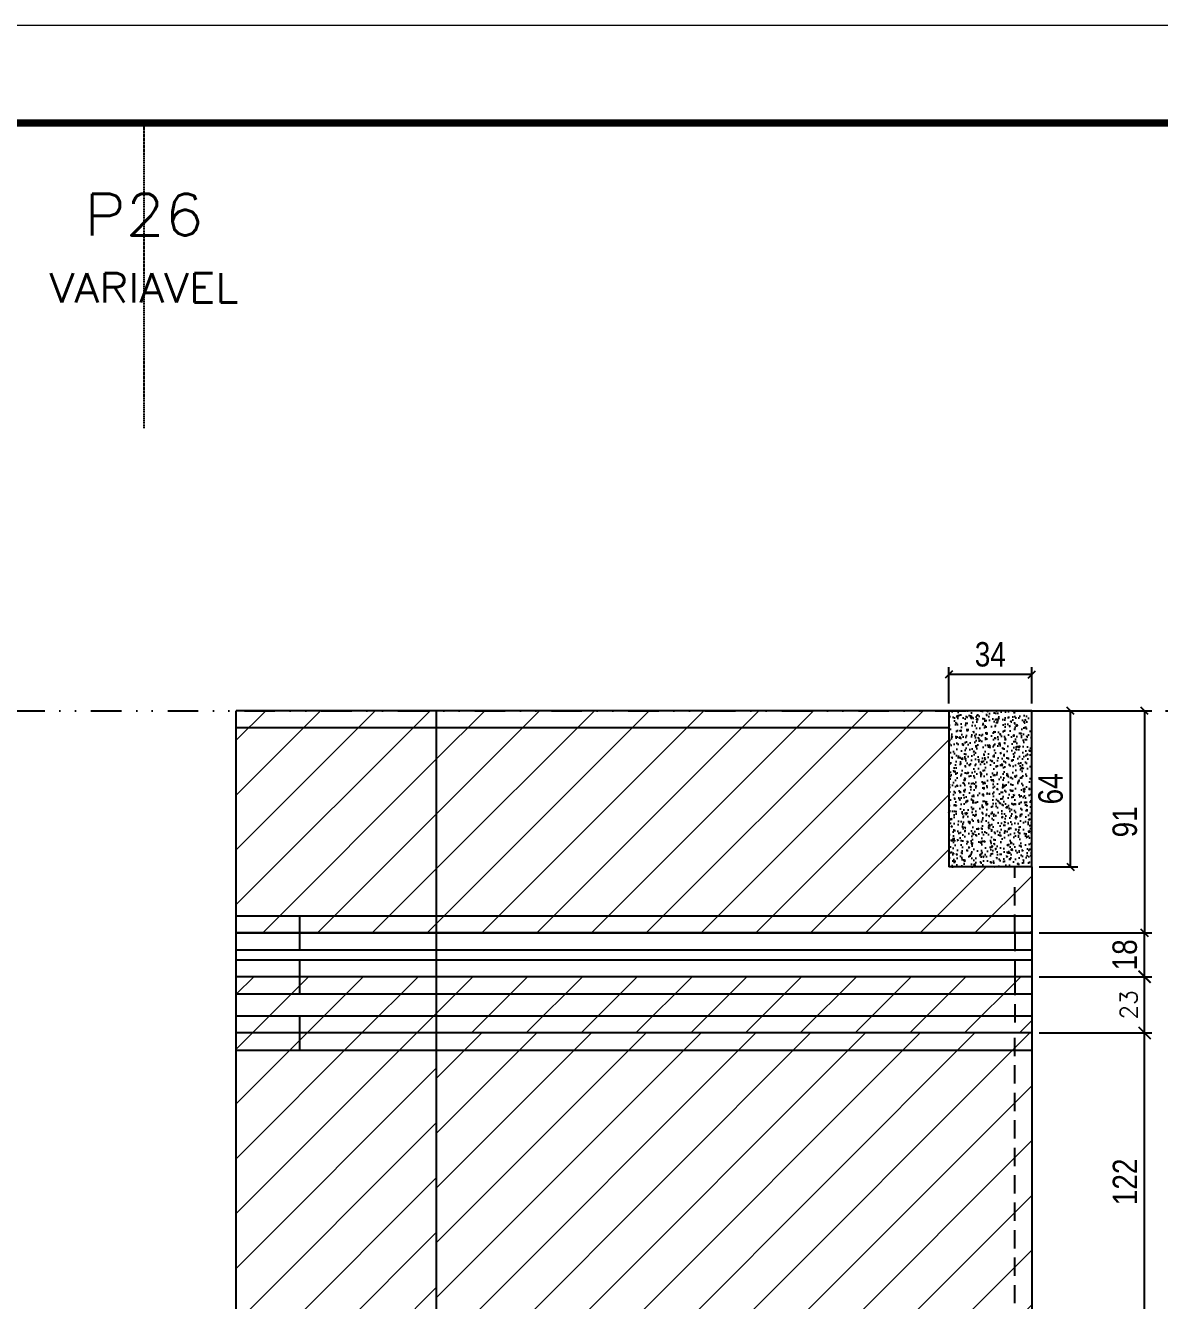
# Model space of a CAD drawing. Extents: x 2949 to 9203, y -16089 to 12527.
# Drawn here: x 6603 to 7068, y 9707 to 10230 of the extents above; entities that cross this region are included whole.
import ezdxf
from ezdxf.enums import TextEntityAlignment as Align

# ---------------------------------------------------------------- set-up
doc = ezdxf.new("R2010")
doc.units = 0
for name, pattern in [('DASHED', [0.75, 0.5, -0.25]), ('DIVIDE2', [0.625, 0.25, -0.125, 0, -0.125, 0, -0.125]), ('HIDDEN', [0.375, 0.25, -0.125])]:
    doc.linetypes.add(name, pattern=pattern)
for name, color, linetype in [('COTA', 241, 'Continuous'), ('Nível', 160, 'Continuous'), ('Painéis', 200, 'Continuous'), ('SARR_2.2x7', 40, 'Continuous'), ('Sarrafo de Pressão', 42, 'HIDDEN'), ('Texto de Titulo', 7, 'Continuous'), ('Texto Qtd Sarr', 242, 'Continuous')]:
    doc.layers.add(name, color=color, linetype=linetype)
for name, color, linetype, lineweight in [('Folhas', 255, 'Continuous', 9), ('Hachura', 251, 'Continuous', 9), ('SARRAFO DE PRESSAO', 251, 'DASHED', 9), ('Texto Seção', 7, 'Continuous', 15)]:
    doc.layers.add(name, color=color, linetype=linetype, lineweight=lineweight)
doc.styles.add('COTA TECNICA', font='techl___.ttf', dxfattribs={"height": 10})
doc.styles.add('COTA TECNICA-50', font='techl___.ttf', dxfattribs={"height": 10})
doc.styles.add('ROMANS', font='romans.shx')
doc.dimstyles.new('COTA PAINEL-50', dxfattribs={"dimtxt": 10, "dimasz": 3, "dimexe": 3, "dimexo": 3, "dimgap": 3, "dimtad": 1, "dimdec": 1, "dimzin": 12, "dimdsep": 46, "dimtxsty": 'COTA TECNICA-50', "dimblk1": 'OBLIQUE', "dimblk2": 'OBLIQUE', "dimsah": 1, "dimcen": 0.9, "dimclrd": 4, "dimclre": 4, "dimclrt": 240, "dimadec": 1, "dimazin": 3, "dimtfac": 1, "dimtdec": 1, "dimtmove": 0, "dimatfit": 3, "dimfxl": 1, "dimtolj": 1, "dimtzin": 12, "dimarcsym": 0})
doc.dimstyles.new('Cota Paínel', dxfattribs={"dimtxt": 7, "dimasz": 5, "dimexe": 3, "dimexo": 3, "dimgap": 3, "dimtad": 1, "dimdec": 1, "dimzin": 12, "dimdsep": 46, "dimtxsty": 'ROMANS', "dimblk": 'ARCHTICK', "dimcen": 0, "dimclrd": 4, "dimclre": 4, "dimclrt": 1, "dimadec": 1, "dimazin": 3, "dimtfac": 1, "dimtdec": 1, "dimtmove": 0, "dimatfit": 3, "dimldrblk": 'OBLIQUE', "dimfxl": 1, "dimtolj": 1, "dimtzin": 12, "dimarcsym": 0})
doc.dimstyles.new('PAINEL', dxfattribs={"dimtxt": 10, "dimasz": 3, "dimexe": 3, "dimexo": 3, "dimgap": 3, "dimtad": 1, "dimdec": 1, "dimzin": 12, "dimdsep": 46, "dimtxsty": 'COTA TECNICA', "dimblk1": 'OBLIQUE', "dimblk2": 'OBLIQUE', "dimsah": 1, "dimcen": 0.9, "dimclrd": 4, "dimclre": 4, "dimclrt": 240, "dimadec": 1, "dimazin": 3, "dimtfac": 1, "dimtdec": 1, "dimtmove": 0, "dimatfit": 3, "dimfxl": 1, "dimtolj": 1, "dimtzin": 12, "dimarcsym": 0})
pattern_1 = [(45, (-126071.967, -22672.47), (-11.2253202, 11.2253202), [])]

# ---------------------------------------------------------------- blocks, each defined once
blk = doc.blocks.new('9999999999')
at = {"layer": 'Folhas'}
blk.add_lwpolyline([(98138.98, 34190.21), (99623.98, 34190.21), (99623.98, 35240.21), (98138.98, 35240.21)], close=True, dxfattribs=at)
at = {"layer": 'Folhas', "color": 30, "const_width": 3}
blk.add_lwpolyline([(98213.98, 34230.21), (99583.98, 34230.21), (99583.98, 35200.21), (98213.98, 35200.21)], close=True, dxfattribs=at)
blk = doc.blocks.new('titulo1')
at = {"layer": 'Defpoints', "color": 252, "linetype": 'HIDDEN', "ltscale": 2}
blk.add_line((0, 0), (0, 125), dxfattribs=at)
at = {"layer": 'Defpoints', "style": 'ROMANS', "oblique": 15}
blk.add_attdef('FOLHA', text='', height=10, dxfattribs=at).set_placement((0, 15.58), align=Align.MIDDLE_CENTER)
at = {"layer": 'Texto Qtd Sarr', "color": 3, "style": 'ROMANS', "oblique": 15}
for tag, height, p in [('TITULO', 17, (0, 71.45)), ('SEÇÃO', 12, (0, 41.55))]:
    blk.add_attdef(tag, text='', height=height, dxfattribs=at).set_placement(p, align=Align.MIDDLE_CENTER)
blk = doc.blocks.new('_Oblique')
at = {"color": 0, "linetype": 'ByBlock', "lineweight": -2}
blk.add_line((-0.5, -0.5), (0.5, 0.5), dxfattribs=at)
blk = doc.blocks.new('*D310')
at = {"layer": 'COTA', "color": 4, "linetype": 'ByBlock', "lineweight": -2, "transparency": 16777216}
for p, q in [((7018.61, 9816.87), (7064.85, 9816.87)), ((7061.85, 9694.87), (7061.85, 9816.87)), ((7018.61, 9694.87), (7064.85, 9694.87))]:
    blk.add_line(p, q, dxfattribs=at)
at = {"layer": 'Defpoints', "color": 0, "linetype": 'ByBlock', "transparency": 16777216}
for p in [(7015.61, 9816.87), (7061.85, 9816.87), (7015.61, 9694.87)]:
    blk.add_point(p, dxfattribs=at)
at = {"layer": 'COTA', "color": 4, "linetype": 'ByBlock', "lineweight": -2, "transparency": 16777216, "xscale": 3, "yscale": 3, "zscale": 3}
for p, rotation in [((7061.85, 9816.87), 90), ((7061.85, 9694.87), 270)]:
    blk.add_blockref('_Oblique', p, dxfattribs=dict(at, rotation=rotation))
at = {"layer": 'COTA', "color": 240, "linetype": 'ByBlock', "transparency": 16777216, "insert": (7053.79, 9755.87), "char_height": 10, "attachment_point": 5, "rotation": 90, "style": 'COTA TECNICA'}
blk.add_mtext('\\A1;122', dxfattribs=at)
blk = doc.blocks.new('*D311')
at = {"layer": 'COTA', "color": 4, "linetype": 'ByBlock', "lineweight": -2, "transparency": 16777216}
for p, q in [((7018.61, 9948.87), (7064.85, 9948.87)), ((7061.85, 9948.87), (7061.85, 9857.87)), ((7018.61, 9857.87), (7064.85, 9857.87))]:
    blk.add_line(p, q, dxfattribs=at)
at = {"layer": 'Defpoints', "color": 0, "linetype": 'ByBlock', "transparency": 16777216}
for p in [(7015.61, 9948.87), (7015.61, 9857.87), (7061.85, 9857.87)]:
    blk.add_point(p, dxfattribs=at)
at = {"layer": 'COTA', "color": 4, "linetype": 'ByBlock', "lineweight": -2, "transparency": 16777216, "xscale": 3, "yscale": 3, "zscale": 3}
for p, rotation in [((7061.85, 9948.87), 90), ((7061.85, 9857.87), 270)]:
    blk.add_blockref('_Oblique', p, dxfattribs=dict(at, rotation=rotation))
at = {"layer": 'COTA', "color": 240, "linetype": 'ByBlock', "transparency": 16777216, "insert": (7053.76, 9903.37), "char_height": 10, "attachment_point": 5, "rotation": 90, "style": 'COTA TECNICA'}
blk.add_mtext('\\A1;91', dxfattribs=at)
blk = doc.blocks.new('*D327')
at = {"layer": 'COTA', "color": 4, "linetype": 'ByBlock', "lineweight": -2, "transparency": 16777216}
for p, q in [((7018.61, 9948.87), (7034.47, 9948.87)), ((7031.47, 9884.87), (7031.47, 9948.87)), ((7018.61, 9884.87), (7034.47, 9884.87))]:
    blk.add_line(p, q, dxfattribs=at)
at = {"layer": 'Defpoints', "color": 0, "linetype": 'ByBlock', "transparency": 16777216}
for p in [(7015.61, 9948.87), (7031.47, 9948.87), (7015.61, 9884.87)]:
    blk.add_point(p, dxfattribs=at)
at = {"layer": 'COTA', "color": 4, "linetype": 'ByBlock', "lineweight": -2, "transparency": 16777216, "xscale": 3, "yscale": 3, "zscale": 3}
for p, rotation in [((7031.47, 9948.87), 90), ((7031.47, 9884.87), 270)]:
    blk.add_blockref('_Oblique', p, dxfattribs=dict(at, rotation=rotation))
at = {"layer": 'COTA', "color": 240, "linetype": 'ByBlock', "transparency": 16777216, "insert": (7023.36, 9916.87), "char_height": 10, "attachment_point": 5, "rotation": 90, "style": 'COTA TECNICA'}
blk.add_mtext('\\A1;64', dxfattribs=at)
blk = doc.blocks.new('*D328')
at = {"layer": 'COTA', "color": 4, "linetype": 'ByBlock', "lineweight": -2, "transparency": 16777216}
for p, q in [((6981.61, 9951.87), (6981.61, 9966.7)), ((7015.61, 9951.87), (7015.61, 9966.7)), ((7015.61, 9963.7), (6981.61, 9963.7))]:
    blk.add_line(p, q, dxfattribs=at)
at = {"layer": 'Defpoints', "color": 0, "linetype": 'ByBlock', "transparency": 16777216}
for p in [(6981.61, 9963.7), (6981.61, 9948.87), (7015.61, 9948.87)]:
    blk.add_point(p, dxfattribs=at)
at = {"layer": 'COTA', "color": 4, "linetype": 'ByBlock', "lineweight": -2, "transparency": 16777216, "xscale": 3, "yscale": 3, "zscale": 3, "rotation": 180}
blk.add_blockref('_Oblique', (6981.61, 9963.7), dxfattribs=at)
at = {"layer": 'COTA', "color": 4, "linetype": 'ByBlock', "lineweight": -2, "transparency": 16777216, "xscale": 3, "yscale": 3, "zscale": 3}
blk.add_blockref('_Oblique', (7015.61, 9963.7), dxfattribs=at)
at = {"layer": 'COTA', "color": 240, "linetype": 'ByBlock', "transparency": 16777216, "insert": (6998.61, 9971.92), "char_height": 10, "attachment_point": 5, "style": 'COTA TECNICA'}
blk.add_mtext('\\A1;34', dxfattribs=at)
blk = doc.blocks.new('_ArchTick')
at = {"color": 0, "linetype": 'ByBlock', "const_width": 0.15}
blk.add_lwpolyline([(-0.5, -0.5), (0.5, 0.5)], dxfattribs=at)
blk = doc.blocks.new('*D281')
at = {"layer": 'COTA', "color": 4, "lineweight": -2, "transparency": 16777216}
for p, q in [((7018.61, 9839.87), (7064.85, 9839.87)), ((7061.85, 9816.87), (7061.85, 9839.87)), ((7018.61, 9816.87), (7064.85, 9816.87))]:
    blk.add_line(p, q, dxfattribs=at)
at = {"layer": 'Defpoints', "color": 0, "transparency": 16777216}
for p in [(7015.61, 9839.87), (7061.85, 9839.87), (7015.61, 9816.87)]:
    blk.add_point(p, dxfattribs=at)
at = {"layer": 'COTA', "color": 4, "lineweight": -2, "transparency": 16777216, "xscale": 5, "yscale": 5, "zscale": 5}
for p, rotation in [((7061.85, 9839.87), 90), ((7061.85, 9816.87), 270)]:
    blk.add_blockref('_ArchTick', p, dxfattribs=dict(at, rotation=rotation))
at = {"layer": 'COTA', "color": 1, "transparency": 16777216, "insert": (7055.35, 9828.37), "char_height": 7, "attachment_point": 5, "rotation": 90, "style": 'ROMANS'}
blk.add_mtext('\\A1;23', dxfattribs=at)
blk = doc.blocks.new('*D2580')
at = {"layer": 'COTA', "color": 4, "lineweight": -2, "transparency": 16777216}
for p, q in [((7018.61, 9857.87), (7064.85, 9857.87)), ((7061.85, 9839.87), (7061.85, 9857.87)), ((7018.61, 9839.87), (7064.85, 9839.87))]:
    blk.add_line(p, q, dxfattribs=at)
at = {"layer": 'Defpoints', "color": 0, "transparency": 16777216}
for p in [(7015.61, 9857.87), (7061.85, 9857.87), (7015.61, 9839.87)]:
    blk.add_point(p, dxfattribs=at)
at = {"layer": 'COTA', "color": 4, "lineweight": -2, "transparency": 16777216, "xscale": 3, "yscale": 3, "zscale": 3}
for p, rotation in [((7061.85, 9857.87), 90), ((7061.85, 9839.87), 270)]:
    blk.add_blockref('_Oblique', p, dxfattribs=dict(at, rotation=rotation))
at = {"layer": 'COTA', "color": 240, "transparency": 16777216, "insert": (7053.75, 9848.87), "char_height": 10, "attachment_point": 5, "rotation": 90, "style": 'COTA TECNICA-50'}
blk.add_mtext('\\A1;18', dxfattribs=at)

msp = doc.modelspace()

# ---------------------------------------------------------------- hatches: boundary and pattern name
at = {"layer": 'COTA', "linetype": 'ByBlock'}
h = msp.add_hatch(dxfattribs=at)
h.set_pattern_fill('AR-CONC', color=256, scale=0.03)
h.set_pattern_definition([(50, (-126071.9665, -21563.8954), (5.46554007, -0.47817257), [0.5715, -6.2865]), (355, (-126071.9665, -21563.8954), (-1.05730264, 5.73170536), [0.4572, -5.02921753]), (100.4514447, (-126071.511, -21563.935), (4.40823741, 5.25353256), [0.48570026, -5.34270734]), (46.1842, (-126071.9665, -21562.3714), (8.13237123, -1.26126984), [0.85725, -9.42975]), (96.6355576, (-126071.289, -21562.4765), (7.122124, 7.42278374), [0.7285507, -8.01406824]), (351.184151, (-126071.9665, -21562.371), (7.122124, 7.42278374), [0.685799, -7.54379196]), (21, (-126071.2045, -21562.7524), (4.54843174, -3.06795595), [0.5715, -6.2865]), (326, (-126071.2045, -21562.7524), (1.85406085, 5.52563898), [0.4572, -5.0292]), (71.451445, (-126070.8255, -21563.008), (6.40249258, 2.45768307), [0.48570026, -5.34269813]), (37.5, (-126071.9665, -21563.8954), (0.092658098, 2.536651166), [0, -4.96824, 0, -5.1054, 0, -5.04825]), (7.5, (-126071.9665, -21563.8954), (2.004589875, 3.005417245), [0, -2.91084, 0, -4.85394, 0, -1.92405]), (327.5, (-126073.6658, -21563.8954), (4.067717855, -0.17186232), [0, -1.905, 0, -5.9436, 0, -7.8867]), (317.5, (-126074.4278, -21563.8954), (4.44387544, 0.76279473), [0, -2.4765, 0, -3.94716, 0, -5.6007])])
h.paths.add_polyline_path([(6981.61, 9884.87), (7015.61, 9884.87), (7015.61, 9948.87), (6981.61, 9948.87)])
at = {"layer": 'Hachura', "linetype": 'ByBlock'}
h = msp.add_hatch(dxfattribs=at)
h.set_pattern_fill('ANSI31', color=256, scale=5)
h.set_pattern_definition(pattern_1)
h.paths.add_polyline_path([(6771.61, 9948.87), (6689.61, 9948.87), (6689.61, 9857.87), (6771.61, 9857.87)])
h = msp.add_hatch(dxfattribs=at)
h.set_pattern_fill('ANSI31', color=256, scale=5)
h.set_pattern_definition(pattern_1)
h.paths.add_polyline_path([(6981.61, 9948.87), (6771.61, 9948.87), (6771.61, 9857.87), (7015.61, 9857.87), (7015.61, 9884.87), (6981.61, 9884.87)])
h = msp.add_hatch(dxfattribs=at)
h.set_pattern_fill('ANSI31', color=256, scale=5)
h.paths.add_polyline_path([(6771.61, 9839.87), (6689.61, 9839.87), (6689.61, 9816.87), (6771.61, 9816.87)])
h = msp.add_hatch(dxfattribs=at)
h.set_pattern_fill('ANSI31', color=256, scale=5)
h.paths.add_polyline_path([(7015.61, 9839.87), (6771.61, 9839.87), (6771.61, 9816.87), (7015.61, 9816.87)])
h = msp.add_hatch(dxfattribs=at)
h.set_pattern_fill('ANSI31', color=256, scale=5)
h.paths.add_polyline_path([(6771.61, 9816.87), (6689.61, 9816.87), (6689.61, 9694.87), (6771.61, 9694.87)])
h = msp.add_hatch(dxfattribs=at)
h.set_pattern_fill('ANSI31', color=256, scale=5)
h.set_pattern_definition([(45, (-126071.967, -22713.47), (-11.2253202, 11.2253202), [])])
h.paths.add_polyline_path([(7015.61, 9816.87), (6771.61, 9816.87), (6771.61, 9694.87), (7015.61, 9694.87)])

# ---------------------------------------------------------------- linework, layer by layer
at = {"layer": 'COTA', "linetype": 'ByBlock'}
for p, q in [((7015.61, 9948.87), (6981.61, 9948.87)), ((7015.61, 9884.87), (7015.61, 9948.87))]:
    msp.add_line(p, q, dxfattribs=at)
at = {"layer": 'Nível', "color": 4, "linetype": 'DIVIDE2', "ltscale": 50}
msp.add_line((6567.19, 9948.87), (7577.53, 9948.87), dxfattribs=at)
at = {"layer": 'Painéis'}
for p, q in [((6689.61, 9694.87), (6689.61, 9948.87)), ((6981.61, 9948.87), (6981.61, 9884.87)), ((7015.61, 9884.87), (7015.61, 9694.87)), ((6689.61, 9857.87), (7015.61, 9857.87)), ((7015.61, 9857.87), (6689.61, 9857.87)), ((7015.61, 9839.87), (6689.61, 9839.87)), ((7015.61, 9816.87), (6689.61, 9816.87))]:
    msp.add_line(p, q, dxfattribs=at)
at = {"layer": 'Painéis', "linetype": 'ByBlock'}
for p, q in [((6981.61, 9948.87), (6689.61, 9948.87)), ((6771.61, 9948.87), (6771.61, 9570.87)), ((7015.61, 9884.87), (6981.61, 9884.87))]:
    msp.add_line(p, q, dxfattribs=at)
at = {"layer": 'SARR_2.2x7'}
for p, q in [((6981.61, 9941.87), (6689.61, 9941.87)), ((6689.61, 9864.87), (6715.61, 9864.87)), ((6715.61, 9864.87), (7015.61, 9864.87)), ((6715.61, 9857.87), (6715.61, 9864.87)), ((6715.61, 9850.87), (6715.61, 9857.87)), ((6689.61, 9850.87), (6715.61, 9850.87)), ((6715.61, 9850.87), (7015.61, 9850.87)), ((6689.61, 9846.87), (6715.61, 9846.87)), ((6715.61, 9846.87), (7015.61, 9846.87)), ((6715.61, 9839.87), (6715.61, 9846.87)), ((6715.61, 9832.87), (6715.61, 9839.87)), ((6689.61, 9832.87), (6715.61, 9832.87)), ((6715.61, 9832.87), (7015.61, 9832.87)), ((6689.61, 9823.87), (6715.61, 9823.87)), ((6715.61, 9823.87), (7015.61, 9823.87)), ((6715.61, 9816.87), (6715.61, 9823.87)), ((6715.61, 9809.87), (6715.61, 9816.87)), ((6689.61, 9809.87), (6715.61, 9809.87)), ((6715.61, 9809.87), (7015.61, 9809.87))]:
    msp.add_line(p, q, dxfattribs=at)
at = {"layer": 'Sarrafo de Pressão', "ltscale": 30}
for p, q in [((7008.61, 9857.87), (7008.61, 9884.87)), ((7008.61, 9857.87), (7008.61, 9857.87)), ((7008.61, 9857.87), (7008.61, 9839.87)), ((7008.61, 9839.87), (7008.61, 9816.87)), ((7008.61, 9694.87), (7008.61, 9816.87))]:
    msp.add_line(p, q, dxfattribs=at)

# ---------------------------------------------------------------- block references
at = {"layer": 'SARRAFO DE PRESSAO', "color": 6, "linetype": 'ByBlock'}
msp.add_blockref('9999999999', (-92006.44, -25010.62), dxfattribs=at)
at = {"layer": 'Texto Seção'}
ref = msp.add_blockref('titulo1', (6651.88, 10064.58), dxfattribs=at)
ref.add_attrib('TITULO', 'P26', dxfattribs={"layer": 'Texto de Titulo', "color": 7, "height": 17, "style": 'ROMANS', "width": 1.1}).set_placement((6651.88, 10152.08), align=Align.MIDDLE_CENTER)
ref.add_attrib('SEÇÃO', 'VARIAVEL', dxfattribs={"layer": 'Texto de Titulo', "color": 7, "height": 12, "style": 'ROMANS', "width": 1.1}).set_placement((6651.88, 10122.08), align=Align.MIDDLE_CENTER)

# ---------------------------------------------------------------- dimensions: what is measured, and where the dimension line sits
at = {"layer": 'COTA', "linetype": 'ByBlock'}
for base, p1, p2, angle, picture, middle in [((6981.61, 9963.7), (7015.61, 9948.87), (6981.61, 9948.87), 180, '*D328', (6998.61, 9971.92)), ((7061.85, 9857.87), (7015.61, 9948.87), (7015.61, 9857.87), 90, '*D311', (7053.76, 9903.37)), ((7031.47, 9948.87), (7015.61, 9884.87), (7015.61, 9948.87), 90, '*D327', (7023.36, 9916.87))]:
    dim = msp.add_linear_dim(base=base, p1=p1, p2=p2, angle=angle, dimstyle='PAINEL', dxfattribs=at)
    dim.commit()
    dim.dimension.update_dxf_attribs({"geometry": picture, "text_midpoint": middle})
at = {"layer": 'COTA'}
for base, p1, p2, dimstyle, picture, middle in [((7061.85, 9857.87), (7015.61, 9839.87), (7015.61, 9857.87), 'COTA PAINEL-50', '*D2580', (7053.75, 9848.87)), ((7061.85, 9839.87), (7015.61, 9816.87), (7015.61, 9839.87), 'Cota Paínel', '*D281', (7055.35, 9828.37))]:
    dim = msp.add_linear_dim(base=base, p1=p1, p2=p2, angle=90, dimstyle=dimstyle, dxfattribs=at)
    dim.commit()
    dim.dimension.update_dxf_attribs({"geometry": picture, "text_midpoint": middle})
at = {"layer": 'COTA', "linetype": 'ByBlock'}
dim = msp.add_linear_dim(base=(7061.85, 9816.87), p1=(7015.61, 9694.87), p2=(7015.61, 9816.87), angle=90, dimstyle='PAINEL', override={"dimtmove": 1}, dxfattribs=at)
dim.commit()
dim.dimension.update_dxf_attribs({"geometry": '*D310', "text_midpoint": (7053.79, 9755.87)})

doc.saveas('drawing.dxf')
